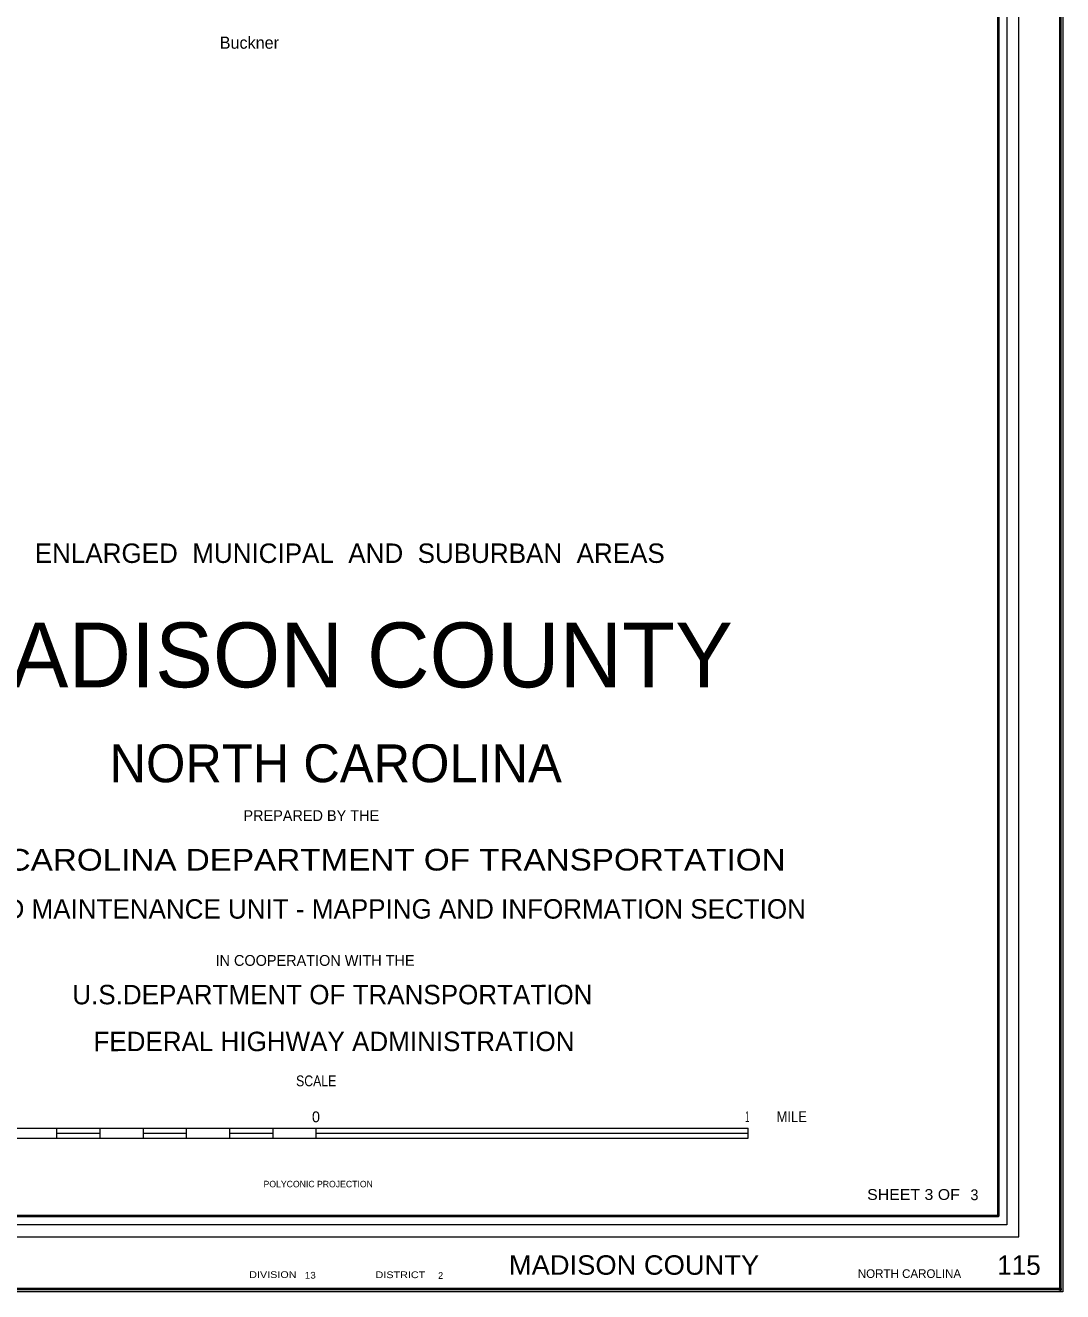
# Model space of a CAD drawing. Extents: x 234155 to 331176, y 212508 to 386812.
# Drawn here: x 315371 to 330825, y 330415 to 349281 of the extents above; entities that cross this region are included whole.
import ezdxf
from ezdxf.enums import TextEntityAlignment as Align

# ---------------------------------------------------------------- set-up
doc = ezdxf.new("R2010")
doc.units = 0
doc.header["$LTSCALE"] = 60
doc.header["$PDMODE"] = 32
doc.header["$PDSIZE"] = 30
doc.layers.add('1', color=7, linetype='Continuous', lineweight=25)
doc.layers.add('20', color=7, linetype='Continuous', lineweight=40)
doc.layers.add('12', color=7, linetype='Continuous')
doc.layers.add('34', color=7, linetype='Continuous')

msp = doc.modelspace()

# ---------------------------------------------------------------- linework, layer by layer
at = {"layer": '1', "lineweight": 13}
msp.add_lwpolyline([(330825.45, 330415.14), (234194.81, 330415.14), (234194.81, 386812.18), (330825.45, 386812.18)], close=True, dxfattribs=at)
at = {"layer": '1'}
msp.add_point((330790.45, 330450.14), dxfattribs=at)
at = {"layer": '20', "lineweight": 13}
for p, q in [((313267.46, 332850.11), (319704.84, 332850.11)), ((315842.41, 332700.36), (315842.41, 332850.11)), ((316486.15, 332700.36), (316486.15, 332850.11)), ((317129.89, 332700.36), (317129.89, 332850.11)), ((317773.62, 332700.36), (317773.62, 332850.11)), ((318417.36, 332700.36), (318417.36, 332850.11)), ((319061.1, 332700.36), (319061.1, 332850.11)), ((313267.46, 332700.36), (319704.84, 332700.36)), ((315842.41, 332775.23), (316486.15, 332775.23)), ((317129.89, 332775.23), (317773.62, 332775.23)), ((318417.36, 332775.23), (319061.1, 332775.23)), ((319704.84, 332775.23), (326142.21, 332775.23))]:
    msp.add_line(p, q, dxfattribs=at)
at = {"layer": '20'}
for points in [[(234229.81, 386777.18), (330790.45, 386777.18), (330790.45, 330450.14), (234229.81, 330450.14)], [(237417.66, 385668.22), (329864.95, 385668.22), (329864.95, 331541.85), (237417.66, 331541.85)]]:
    msp.add_lwpolyline(points, close=True, dxfattribs=at)
at = {"layer": '20', "lineweight": 13}
msp.add_lwpolyline([(237108.48, 385993.68), (237108.48, 331232.57), (237287.03, 331411.25), (237287.03, 385798.86), (329995.55, 385798.86), (329995.55, 331411.25), (237287.03, 331411.25), (237108.48, 331232.57), (330174.14, 331232.57), (330174.14, 385993.68)], close=True, dxfattribs=at)
for points in [[(319704.84, 332700.36), (326142.21, 332700.36), (326142.21, 332850.11)], [(319704.84, 332700.36), (319704.84, 332850.11), (326142.21, 332850.11)]]:
    msp.add_lwpolyline(points, dxfattribs=at)

# ---------------------------------------------------------------- texts
at = {"layer": '12'}
for s, height, rotation, p in [('ENLARGED  MUNICIPAL  AND  SUBURBAN  AREAS', 289.7, 0.002, (320204.44, 341271.96)), ('NORTH CAROLINA', 563.3, 0.007, (319994.53, 338004.97)), ('PREPARED BY THE', 161, 0.006, (319631.74, 337427.17)), ('STATE ROAD MAINTENANCE UNIT - MAPPING AND INFORMATION SECTION', 289.7, 0.002, (319940.66, 335972.75)), ('IN COOPERATION WITH THE', 161, 0.007, (319687.42, 335269.42)), ('U.S.DEPARTMENT OF TRANSPORTATION', 289.7, 0.006, (319945.44, 334696.41)), ('FEDERAL HIGHWAY ADMINISTRATION', 289.7, 0.006, (319969.14, 333998.54))]:
    msp.add_text(s, height=height, rotation=rotation, dxfattribs=at).set_placement(p, align=Align.CENTER)
msp.add_text('    MADISON COUNTY    ', height=965.6, dxfattribs=at).set_placement((319994.5, 339418.73), align=Align.CENTER)
at = {"layer": '12', "width": 1.15}
msp.add_text('NORTH CAROLINA DEPARTMENT OF TRANSPORTATION', height=321.8, rotation=0.007, dxfattribs=at).set_placement((319946.94, 336688.88), align=Align.CENTER)
at = {"layer": '20'}
for s, height, width, p in [('SCALE', 161, 0.85, (319704.63, 333475.07)), ('1', 161, 0.5, (326126.63, 332941.69)), ('MILE', 161, 0.9, (326789, 332941.87)), ('SHEET 3 OF', 160.9, 1.1, (328602.81, 331782.16)), ('MADISON COUNTY     ', 289.7, 1.05, (324722.27, 330667.44)), ('DIVISION', 100, 1.2, (319058.79, 330619.09)), ('DISTRICT', 100, 1.2, (320959.15, 330616.79))]:
    msp.add_text(s, height=height, dxfattribs=dict(at, width=width)).set_placement(p, align=Align.CENTER)
for s, height, p in [('0', 161, (319700.94, 332939.04)), ('3  ', 160.9, (329570.92, 331778.25)), ('115', 289.7, (330174.58, 330666.1))]:
    msp.add_text(s, height=height, dxfattribs=at).set_placement(p, align=Align.CENTER)
msp.add_text('POLYCONIC PROJECTION', height=96.56, rotation=0.001, dxfattribs=at).set_placement((319734.36, 331970.15), align=Align.CENTER)
for s, height, p in [('NORTH CAROLINA', 128.7, (327773.22, 330619.99)), (' 2', 100, (321484.24, 330606.39))]:
    msp.add_text(s, height=height, dxfattribs=at).set_placement(p)
at = {"layer": '20', "width": 1.1}
msp.add_text('13', height=100, dxfattribs=at).set_placement((319534.51, 330609.85))
at = {"layer": '34'}
msp.add_text('Buckner', height=180, dxfattribs=at).set_placement((318267.59, 348932.6))

doc.saveas('drawing.dxf')
